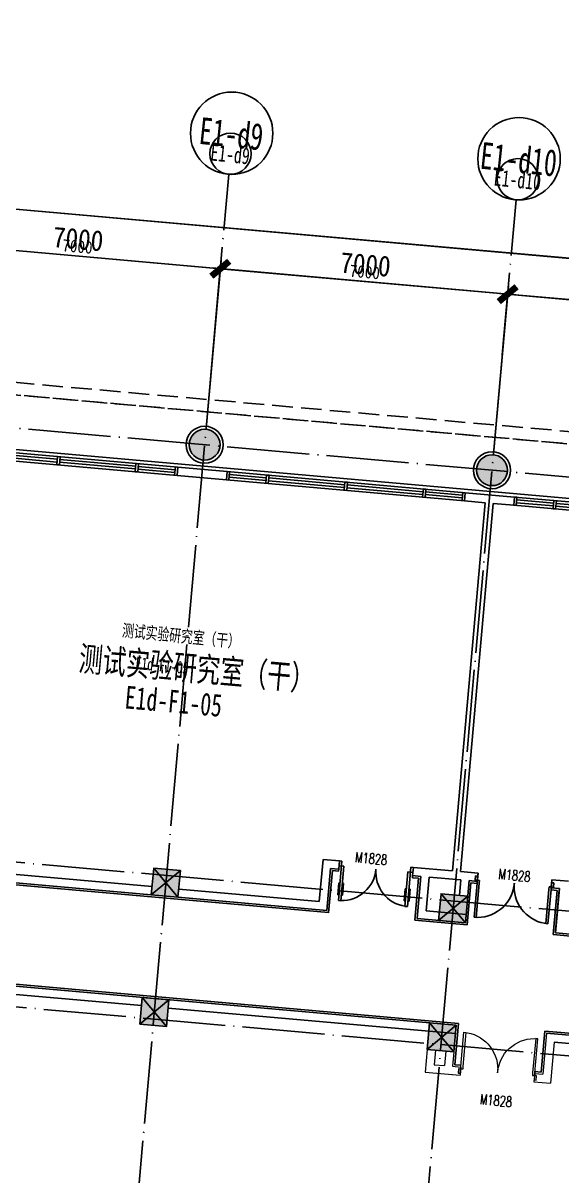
# Model space of a CAD drawing. Header units: millimetres. Extents: x 347599 to 1495443, y -100002 to 152717.
# Drawn here: x 1463554 to 1476630, y 17992 to 45983 of the extents above; entities that cross this region are included whole.
import ezdxf
from ezdxf.enums import TextEntityAlignment as Align

# ---------------------------------------------------------------- set-up
doc = ezdxf.new("R2010")
doc.units = ezdxf.units.MM
doc.header["$LTSCALE"] = 1000
doc.header["$PDMODE"] = 1
for name, pattern in [('DASH', [0.35, 0.25, -0.1]), ('E-RG-1F$0$$0$DOTE', [2.42, 2, -0.2, 0.02, -0.2]), ('XRE2$0$HIDDEN', [0.375, 0.25, -0.125])]:
    doc.linetypes.add(name, pattern=pattern)
doc.layers.get('0').update_dxf_attribs({"linetype": 'CONTINUOUS'})
doc.layers.get('Defpoints').update_dxf_attribs({"linetype": 'CONTINUOUS'})
for name, color, linetype in [('00外装饰面', 21, 'CONTINUOUS'), ('A-------', 18, 'CONTINUOUS'), ('A-DOOR', 32, 'CONTINUOUS'), ('A-DOOR-FRAM', 2, 'CONTINUOUS'), ('A-SYMB-DOOR', 13, 'CONTINUOUS'), ('A-SYMB-DOOR1', 4, 'CONTINUOUS'), ('A-WALL', 7, 'CONTINUOUS'), ('AUDIT_D_131110141545-10', 7, 'CONTINUOUS'), ('A—墙体', 7, 'CONTINUOUS'), ('A—文字索引', 40, 'CONTINUOUS'), ('A—楼梯、电梯、栏杆', 50, 'CONTINUOUS'), ('A—轴线、尺寸', 1, 'CONTINUOUS'), ('A—门窗', 135, 'CONTINUOUS'), ('I—平面—文字', 40, 'CONTINUOUS'), ('I—平面—文字（放大1：100）', 40, 'XRE2$0$HIDDEN'), ('I—平面—装饰面层线', 192, 'CONTINUOUS'), ('I—平面—门', 22, 'CONTINUOUS'), ('轴线100', 1, 'CONTINUOUS')]:
    doc.layers.add(name, color=color, linetype=linetype)
for name, color, linetype, lineweight in [('E1-RI-1F$0$A-DOOR', 32, 'CONTINUOUS', 5), ('E1-RI-1F$0$A-DOOR-FRAM', 2, 'CONTINUOUS', 9), ('E1-RI-1F$0$A-GLAZ-CWMG', 3, 'CONTINUOUS', 5), ('E1-RI-1F$0$A-WALL', 7, 'CONTINUOUS', 5)]:
    doc.layers.add(name, color=color, linetype=linetype, lineweight=lineweight)
doc.styles.add('ARIAL', font='simhei.ttf', dxfattribs={"width": 0.9})
doc.styles.add('ECADI-TXT', font='simplex.shx', dxfattribs={"bigfont": 'hztxt.shx'})
doc.styles.add('XD2008', font='simhei.ttf', dxfattribs={"width": 0.7})
doc.dimstyles.new('200', dxfattribs={"dimscale": 200, "dimtxt": 2.5, "dimasz": 2, "dimexe": 1, "dimexo": 1, "dimgap": 0.8, "dimtad": 1, "dimdec": 0, "dimdsep": 46, "dimtxsty": 'ARIAL', "dimblk1": 'ARCHTICK', "dimblk2": 'ARCHTICK', "dimsah": 1, "dimcen": -0.9, "dimdle": 1, "dimclrd": 256, "dimclre": 256, "dimclrt": 40, "dimaunit": 1, "dimadec": 0, "dimazin": 0, "dimtfac": 0.35, "dimtdec": 0, "dimtix": 1, "dimtmove": 2, "dimatfit": 3, "dimldrblk": 'ARCHTICK', "dimfxl": 0, "dimtvp": 0.8, "dimtolj": 1, "dimtzin": 0, "dimarcsym": 0})
doc.dimstyles.new('副本 100', dxfattribs={"dimscale": 100, "dimtxt": 2.5, "dimasz": 2, "dimexe": 1, "dimexo": 1, "dimgap": 0.8, "dimtad": 1, "dimdec": 0, "dimdsep": 46, "dimtxsty": 'ARIAL', "dimblk1": 'ARCHTICK', "dimblk2": 'ARCHTICK', "dimsah": 1, "dimcen": -0.9, "dimdle": 1, "dimclrd": 256, "dimclre": 256, "dimclrt": 40, "dimaunit": 1, "dimadec": 0, "dimazin": 0, "dimtfac": 0.35, "dimtdec": 0, "dimtix": 1, "dimtmove": 2, "dimatfit": 3, "dimldrblk": 'ARCHTICK', "dimfxl": 0, "dimtvp": 0.8, "dimtolj": 1, "dimtzin": 0, "dimarcsym": 0})

# ---------------------------------------------------------------- blocks, each defined once
blk = doc.blocks.new('E1-RI-1F$0$1窗01')
at = {"layer": 'A—门窗'}
for p, q in [((12311566, -5138138), (12317365, -5138138)), ((12311566, -5138338), (12317365, -5138338)), ((12311626, -5138204), (12312526, -5138204)), ((12311626, -5138271), (12312526, -5138271)), ((12312586, -5138204), (12314436, -5138204)), ((12312586, -5138271), (12314436, -5138271)), ((12314496, -5138204), (12316345, -5138204)), ((12314496, -5138271), (12316345, -5138271)), ((12316405, -5138204), (12317305, -5138204)), ((12316405, -5138271), (12317305, -5138271))]:
    blk.add_line(p, q, dxfattribs=at)
for points in [[(12311566, -5138138), (12311626, -5138138), (12311626, -5138338), (12311566, -5138338)], [(12312526, -5138138), (12312586, -5138138), (12312586, -5138338), (12312526, -5138338)], [(12314436, -5138138), (12314496, -5138138), (12314496, -5138338), (12314436, -5138338)], [(12317365, -5138138), (12317305, -5138138), (12317305, -5138338), (12317365, -5138338)]]:
    blk.add_lwpolyline(points, close=True, dxfattribs=at)
blk.add_lwpolyline([(12316345, -5138138), (12316345, -5138338), (12316405, -5138338), (12316405, -5138138), (12316345, -5138138), (12316345, -5138138)], dxfattribs=at)
at = {"layer": 'E1-RI-1F$0$A-WALL'}
for p, q in [((12311566, -5138138), (12311566, -5138338)), ((12317365, -5138138), (12317365, -5138338))]:
    blk.add_line(p, q, dxfattribs=at)
blk = doc.blocks.new('E1-RI-1F$0$$DORLIB2D$00000011')
for p, q in [((-0.467, 0.471), (-0.467, -0.062)), ((-0.467, 0.471), (-0.433, 0.471)), ((-0.433, 0.471), (-0.433, 0.004)), ((0.433, 0.471), (0.433, 0.004)), ((0.467, 0.471), (0.433, 0.471)), ((0.467, 0.471), (0.467, -0.062)), ((-0.483, 0.396), (-0.483, 0.235)), ((-0.483, 0.396), (-0.467, 0.396)), ((-0.417, 0.396), (-0.433, 0.396)), ((-0.417, 0.396), (-0.417, 0.235)), ((0.417, 0.396), (0.417, 0.235)), ((0.417, 0.396), (0.433, 0.396)), ((0.483, 0.396), (0.467, 0.396)), ((0.483, 0.396), (0.483, 0.235)), ((-0.483, 0.235), (-0.467, 0.235)), ((-0.417, 0.235), (-0.433, 0.235)), ((0.417, 0.235), (0.433, 0.235)), ((0.483, 0.235), (0.467, 0.235)), ((-0.5, 0.004), (-0.433, 0.004)), ((-0.5, 0.004), (-0.5, -0.062)), ((0.5, 0.004), (0.433, 0.004)), ((0.5, 0.004), (0.5, -0.062)), ((-0.5, -0.062), (-0.467, -0.062)), ((0.5, -0.062), (0.467, -0.062))]:
    blk.add_line(p, q)
for centre, start, end in [((-0.467, 0.004), 0, 85.904), ((0.467, 0.004), 94.096, 180)]:
    blk.add_arc(centre, 0.467, start, end)
blk = doc.blocks.new('E1-RI-1F$0$MRY_DOOR-2-SOLID_-_1_8_ME3')
at = {"layer": 'E1-RI-1F$0$A-DOOR'}
for p, q in [((-849, -66), (-900, -66)), ((-900, -66), (-900, -133)), ((-900, -133), (-900, -966)), ((-849, -133), (-849, -66)), ((-849, -966), (-849, -133)), ((849, -66), (900, -66)), ((849, -133), (849, -66)), ((849, -966), (849, -133)), ((900, -66), (900, -133)), ((900, -133), (900, -966)), ((-900, -966), (-849, -966)), ((900, -966), (849, -966))]:
    blk.add_line(p, q, dxfattribs=at)
for centre, start, end in [((-900, -66), 270, 355.7132), ((-900, -66), 355.7132, 0.5), ((900, -66), 179.5, 184.2868), ((900, -66), 184.2868, 270)]:
    blk.add_arc(centre, 900, start, end, dxfattribs=at)
at = {"layer": 'E1-RI-1F$0$A-DOOR-FRAM'}
for p, q in [((-951, -66), (-951, 36)), ((-951, 36), (-900, 36)), ((-900, 36), (-900, -66)), ((900, -66), (900, 36)), ((900, 36), (951, 36)), ((951, 36), (951, -66)), ((-900, -66), (-951, -66)), ((951, -66), (900, -66))]:
    blk.add_line(p, q, dxfattribs=at)
blk = doc.blocks.new('_ArchTick')
at = {"color": 0, "linetype": 'ByBlock', "const_width": 0.4}
blk.add_lwpolyline([(-0.5, -0.5), (0.5, 0.5)], dxfattribs=at)
blk = doc.blocks.new('*D292')
at = {"layer": 'A—轴线、尺寸', "linetype": 'ByBlock', "lineweight": -2}
for p, q in [((1461032, 36851), (1461386, 40836)), ((1461169, 40654), (1468540, 40000)), ((1468005, 36233), (1468358, 40217))]:
    blk.add_line(p, q, dxfattribs=at)
at = {"layer": 'Defpoints', "color": 0, "linetype": 'ByBlock'}
for p in [(1468340, 40018), (1461015, 36652), (1467987, 36034)]:
    blk.add_point(p, dxfattribs=at)
at = {"layer": 'A—轴线、尺寸', "linetype": 'ByBlock', "lineweight": -2, "xscale": 400, "yscale": 400, "zscale": 400}
for p, rotation in [((1461368, 40636), 174.9322288769739), ((1468340, 40018), 354.9322288769739)]:
    blk.add_blockref('_ArchTick', p, dxfattribs=dict(at, rotation=rotation))
at = {"layer": 'A—轴线、尺寸', "color": 40, "linetype": 'ByBlock', "insert": (1464891, 40738), "char_height": 500, "attachment_point": 5, "rotation": 354.9322, "style": 'ARIAL'}
blk.add_mtext('\\A1;7000', dxfattribs=at)
blk = doc.blocks.new('*D293')
at = {"layer": 'A—轴线、尺寸', "linetype": 'ByBlock', "lineweight": -2}
for p, q in [((1414670, 40461), (1415156, 45939)), ((1414939, 45758), (1486159, 39442)), ((1485492, 34180), (1485978, 39659))]:
    blk.add_line(p, q, dxfattribs=at)
at = {"layer": 'Defpoints', "color": 0, "linetype": 'ByBlock'}
for p in [(1414652, 40261), (1485960, 39459), (1485474, 33981)]:
    blk.add_point(p, dxfattribs=at)
at = {"layer": 'A—轴线、尺寸', "linetype": 'ByBlock', "lineweight": -2, "xscale": 400, "yscale": 400, "zscale": 400}
for p, rotation in [((1415138, 45740), 174.9322288769739), ((1485960, 39459), 354.9322288769739)]:
    blk.add_blockref('_ArchTick', p, dxfattribs=dict(at, rotation=rotation))
at = {"layer": 'A—轴线、尺寸', "color": 40, "linetype": 'ByBlock', "insert": (1450585, 43011), "char_height": 500, "attachment_point": 5, "rotation": 354.9322, "style": 'ARIAL'}
blk.add_mtext('\\A1;71100', dxfattribs=at)
blk = doc.blocks.new('*D294')
at = {"layer": 'A—轴线、尺寸', "linetype": 'ByBlock', "lineweight": -2}
for p, q in [((1468005, 36233), (1468358, 40217)), ((1468141, 40036), (1475512, 39382)), ((1474977, 35614), (1475331, 39599))]:
    blk.add_line(p, q, dxfattribs=at)
at = {"layer": 'Defpoints', "color": 0, "linetype": 'ByBlock'}
for p in [(1475313, 39400), (1467987, 36034), (1474960, 35415)]:
    blk.add_point(p, dxfattribs=at)
at = {"layer": 'A—轴线、尺寸', "linetype": 'ByBlock', "lineweight": -2, "xscale": 400, "yscale": 400, "zscale": 400}
for p, rotation in [((1468340, 40018), 174.9322288769739), ((1475313, 39400), 354.9322288769739)]:
    blk.add_blockref('_ArchTick', p, dxfattribs=dict(at, rotation=rotation))
at = {"layer": 'A—轴线、尺寸', "color": 40, "linetype": 'ByBlock', "insert": (1471863, 40120), "char_height": 500, "attachment_point": 5, "rotation": 354.9322, "style": 'ARIAL'}
blk.add_mtext('\\A1;7000', dxfattribs=at)
blk = doc.blocks.new('*D309')
at = {"layer": 'A—轴线、尺寸', "linetype": 'ByBlock', "lineweight": -2}
for p, q in [((1474977, 35615), (1475331, 39599)), ((1475114, 39417), (1482485, 38764)), ((1481950, 34996), (1482303, 38981))]:
    blk.add_line(p, q, dxfattribs=at)
at = {"layer": 'Defpoints', "color": 0, "linetype": 'ByBlock'}
for p in [(1482286, 38781), (1474960, 35415), (1481932, 34797)]:
    blk.add_point(p, dxfattribs=at)
at = {"layer": 'A—轴线、尺寸', "linetype": 'ByBlock', "lineweight": -2, "xscale": 400, "yscale": 400, "zscale": 400}
for p, rotation in [((1475313, 39400), 174.9322288769739), ((1482286, 38781), 354.9322288769739)]:
    blk.add_blockref('_ArchTick', p, dxfattribs=dict(at, rotation=rotation))
at = {"layer": 'A—轴线、尺寸', "color": 40, "linetype": 'ByBlock', "insert": (1478836, 39502), "char_height": 500, "attachment_point": 5, "rotation": 354.9322, "style": 'ARIAL'}
blk.add_mtext('\\A1;7000', dxfattribs=at)
blk = doc.blocks.new('ECADI-TAG-DOOR')
blk = doc.blocks.new('MRY_DOOR-2-SOLID_-_1_8_ME3')
at = {"layer": 'A-DOOR'}
for p, q in [((-849, -66), (-900, -66)), ((-900, -66), (-900, -133)), ((-900, -133), (-900, -966)), ((-849, -133), (-849, -66)), ((-849, -966), (-849, -133)), ((849, -66), (900, -66)), ((849, -133), (849, -66)), ((849, -966), (849, -133)), ((900, -66), (900, -133)), ((900, -133), (900, -966)), ((-900, -966), (-849, -966)), ((900, -966), (849, -966))]:
    blk.add_line(p, q, dxfattribs=at)
for centre, start, end in [((-900, -66), 270, 355.7132), ((-900, -66), 355.7132, 0.5), ((900, -66), 179.5, 184.2868), ((900, -66), 184.2868, 270)]:
    blk.add_arc(centre, 900, start, end, dxfattribs=at)
at = {"layer": 'A-DOOR-FRAM'}
for p, q in [((-951, -66), (-951, 36)), ((-951, 36), (-900, 36)), ((-900, 36), (-900, -66)), ((900, -66), (900, 36)), ((900, 36), (951, 36)), ((951, 36), (951, -66)), ((-900, -66), (-951, -66)), ((951, -66), (900, -66))]:
    blk.add_line(p, q, dxfattribs=at)
blk = doc.blocks.new('*D538')
at = {"layer": 'Defpoints', "color": 0, "linetype": 'Continuous'}
for p in [(1468340, 40018), (1461015, 36652), (1467987, 36034)]:
    blk.add_point(p, dxfattribs=at)
at = {"layer": '轴线100', "linetype": 'Continuous', "lineweight": -2}
for p, q in [((1461023, 36752), (1461377, 40736)), ((1461268, 40645), (1468440, 40009)), ((1467996, 36133), (1468349, 40118))]:
    blk.add_line(p, q, dxfattribs=at)
at = {"layer": '轴线100', "linetype": 'Continuous', "lineweight": -2, "xscale": 200, "yscale": 200, "zscale": 200}
for p, rotation in [((1461368, 40636), 174.9322288767491), ((1468340, 40018), 354.932228876749)]:
    blk.add_blockref('_ArchTick', p, dxfattribs=dict(at, rotation=rotation))
at = {"layer": '轴线100', "color": 40, "linetype": 'Continuous', "insert": (1464875, 40558), "char_height": 300, "attachment_point": 5, "rotation": 354.9322, "style": 'ARIAL'}
blk.add_mtext('\\A1;7000', dxfattribs=at)
blk = doc.blocks.new('*D539')
at = {"layer": 'Defpoints', "color": 0, "linetype": 'Continuous'}
for p in [(1414652, 40261), (1485960, 39459), (1485474, 33981)]:
    blk.add_point(p, dxfattribs=at)
at = {"layer": '轴线100', "linetype": 'Continuous', "lineweight": -2}
for p, q in [((1414661, 40361), (1415147, 45839)), ((1415038, 45749), (1486060, 39450)), ((1485483, 34080), (1485969, 39559))]:
    blk.add_line(p, q, dxfattribs=at)
at = {"layer": '轴线100', "linetype": 'Continuous', "lineweight": -2, "xscale": 200, "yscale": 200, "zscale": 200}
for p, rotation in [((1415138, 45740), 174.9322288767491), ((1485960, 39459), 354.932228876749)]:
    blk.add_blockref('_ArchTick', p, dxfattribs=dict(at, rotation=rotation))
at = {"layer": '轴线100', "color": 40, "linetype": 'Continuous', "insert": (1450569, 42830), "char_height": 300, "attachment_point": 5, "rotation": 354.9322, "style": 'ARIAL'}
blk.add_mtext('\\A1;71100', dxfattribs=at)
blk = doc.blocks.new('*D540')
at = {"layer": 'Defpoints', "color": 0, "linetype": 'Continuous'}
for p in [(1475313, 39400), (1467987, 36034), (1474960, 35415)]:
    blk.add_point(p, dxfattribs=at)
at = {"layer": '轴线100', "linetype": 'Continuous', "lineweight": -2}
for p, q in [((1467996, 36133), (1468349, 40118)), ((1468241, 40027), (1475413, 39391)), ((1474969, 35515), (1475322, 39499))]:
    blk.add_line(p, q, dxfattribs=at)
at = {"layer": '轴线100', "linetype": 'Continuous', "lineweight": -2, "xscale": 200, "yscale": 200, "zscale": 200}
for p, rotation in [((1468340, 40018), 174.9322288767491), ((1475313, 39400), 354.932228876749)]:
    blk.add_blockref('_ArchTick', p, dxfattribs=dict(at, rotation=rotation))
at = {"layer": '轴线100', "color": 40, "linetype": 'Continuous', "insert": (1471847, 39940), "char_height": 300, "attachment_point": 5, "rotation": 354.9322, "style": 'ARIAL'}
blk.add_mtext('\\A1;7000', dxfattribs=at)
blk = doc.blocks.new('*D553')
at = {"layer": 'Defpoints', "color": 0, "linetype": 'Continuous'}
for p in [(1482286, 38781), (1474960, 35415), (1481932, 34797)]:
    blk.add_point(p, dxfattribs=at)
at = {"layer": '轴线100', "linetype": 'Continuous', "lineweight": -2}
for p, q in [((1474969, 35515), (1475322, 39499)), ((1475213, 39409), (1482385, 38773)), ((1481941, 34897), (1482295, 38881))]:
    blk.add_line(p, q, dxfattribs=at)
at = {"layer": '轴线100', "linetype": 'Continuous', "lineweight": -2, "xscale": 200, "yscale": 200, "zscale": 200}
for p, rotation in [((1475313, 39400), 174.9322288767491), ((1482286, 38781), 354.932228876749)]:
    blk.add_blockref('_ArchTick', p, dxfattribs=dict(at, rotation=rotation))
at = {"layer": '轴线100', "color": 40, "linetype": 'Continuous', "insert": (1478820, 39321), "char_height": 300, "attachment_point": 5, "rotation": 354.9322, "style": 'ARIAL'}
blk.add_mtext('\\A1;7000', dxfattribs=at)

msp = doc.modelspace()

# ---------------------------------------------------------------- hatches: boundary and pattern name
at = {"layer": 'A-------'}
h = msp.add_hatch(color=256, dxfattribs=at)
edge = h.paths.add_edge_path()
edge.add_arc((1467961.4, 35744.5), 375, 0, 360)
h = msp.add_hatch(color=256, dxfattribs=at)
edge = h.paths.add_edge_path()
edge.add_arc((1474934.1, 35126.3), 375, 0, 360)
for points in [[(1467371, 25405.7), (1466723.5, 25463.1), (1466666.1, 24815.6), (1467313.6, 24758.2)], [(1474343.6, 24787.3), (1473696.2, 24844.8), (1473638.8, 24197.3), (1474286.2, 24139.9)], [(1467092.8, 22268), (1466445.3, 22325.4), (1466387.9, 21678), (1467035.4, 21620.5)], [(1474065.4, 21649.7), (1473418, 21707.1), (1473360.6, 21059.6), (1474008, 21002.2)]]:
    msp.add_hatch(color=256, dxfattribs=at).paths.add_polyline_path(points)

# ---------------------------------------------------------------- linework, layer by layer
at = {"elevation": 0}
for points in [[(1467371, 25405.7), (1466723.5, 25463.1), (1466666.1, 24815.6), (1467313.6, 24758.2)], [(1474343.6, 24787.3), (1473696.2, 24844.8), (1473638.8, 24197.3), (1474286.2, 24139.9)], [(1467092.8, 22268), (1466445.3, 22325.4), (1466387.9, 21678), (1467035.4, 21620.5)], [(1474065.4, 21649.7), (1473418, 21707.1), (1473360.6, 21059.6), (1474008, 21002.2)]]:
    msp.add_lwpolyline(points, close=True, dxfattribs=at)
for centre in [(1467961.4, 35744.5, 0), (1474934.1, 35126.3, 0)]:
    msp.add_circle(centre, 375)
at = {"layer": '00外装饰面', "linetype": 'ByBlock', "ltscale": 5}
msp.add_line((1428918.5, 38684.3), (1484331, 33770.2), dxfattribs=at)
for centre in [(1467961.4, 35743.9), (1474934, 35125.6)]:
    msp.add_circle(centre, 450, dxfattribs=at)
at = {"layer": 'A-WALL'}
for p, q in [((1474170.3, 25380.2), (1474594, 25342.6)), ((1474576.4, 25143.4), (1474594, 25342.6)), ((1474576.4, 25143.4), (1474591.8, 25317.7)), ((1474144.6, 24805), (1474177.7, 25178.7)), ((1474286.4, 24140.1), (1474376.9, 25161.1)), ((1474376.9, 25161.1), (1474576.4, 25143.4)), ((1476369.3, 24984.2), (1476387, 25183.6)), ((1476369.3, 24984.2), (1476387, 25183.6)), ((1476369.3, 24984.2), (1476568.5, 24966.5)), ((1476369.3, 24984.2), (1476568.5, 24966.5)), ((1476387, 25183.6), (1476785.4, 25148.3)), ((1476473.6, 23895.8), (1476568.5, 24966.5)), ((1476478, 23945.7), (1476566.3, 24941.6)), ((1476473.6, 23895.8), (1481304.3, 23467.4))]:
    msp.add_line(p, q, dxfattribs=at)
at = {"layer": 'AUDIT_D_131110141545-10'}
for p, q in [((1473024.8, 25481.7), (1473007.2, 25282.5)), ((1473971.1, 25397.8), (1473024.8, 25481.7)), ((1473206.4, 25264.8), (1473007.2, 25282.5)), ((1473206.4, 25264.8), (1473115.9, 24243.8)), ((1473405.6, 25247.2), (1473332.7, 24425.4)), ((1474177.7, 25178.7), (1473405.6, 25247.2)), ((1474304.1, 24339.3), (1473332.7, 24425.4)), ((1474286.4, 24140), (1473115.9, 24243.8))]:
    msp.add_line(p, q, dxfattribs=at)
at = {"layer": 'A—墙体'}
for p, q in [((1467293.1, 35000.1), (1468488.4, 34894.1)), ((1467310.7, 35199.3), (1468506, 35093.3)), ((1474283.4, 34581), (1475478.6, 34475)), ((1474763.8, 34337.6), (1473971.1, 25397.8)), ((1474963, 34319.9), (1474170.3, 25380.2)), ((1474265.7, 34381.7), (1474763.8, 34337.6)), ((1474963, 34319.9), (1475461, 34275.7)), ((1470833.4, 25676), (1470742.9, 24655.1)), ((1471231.9, 25640.7), (1470833.4, 25676)), ((1471231.9, 25640.7), (1471214.2, 25441.5)), ((1473024.8, 25481.7), (1473007.2, 25282.5)), ((1473971.1, 25397.8), (1473024.8, 25481.7)), ((1466683.8, 25015.1), (1463122.4, 25330.9)), ((1471015, 25459.2), (1470924.4, 24438)), ((1471214.2, 25441.5), (1471015, 25459.2)), ((1473206.4, 25264.8), (1473007.2, 25282.5)), ((1473206.4, 25264.8), (1473115.9, 24243.8)), ((1473405.6, 25247.2), (1473332.7, 24425.4)), ((1474177.7, 25178.7), (1473405.6, 25247.2)), ((1462905.5, 25149.1), (1466666.1, 24815.6)), ((1470742.9, 24655.1), (1467331.3, 24957.7)), ((1467313.6, 24758.2), (1470924.4, 24438)), ((1474304.1, 24339.3), (1473332.7, 24425.4)), ((1474286.4, 24140), (1473115.9, 24243.8)), ((1462684.6, 22658.9), (1474065.3, 21649.7)), ((1462866.2, 22442), (1466427.7, 22126.2)), ((1474047.9, 21450.4), (1467075.1, 22068.6)), ((1480390.6, 21088.7), (1476257.2, 21455.3)), ((1480373, 20889.5), (1476438.8, 21238.4))]:
    msp.add_line(p, q, dxfattribs=at)
at = {"layer": 'A—楼梯、电梯、栏杆', "linetype": 'DASH', "ltscale": 2}
for p, q in [((1486393.6, 34913.2), (1425847.9, 40284)), ((1429161.3, 40289.8), (1486718.9, 35185.5)), ((1429161.3, 40289.8), (1486718.9, 35185.5)), ((1428836, 40017.5), (1486061.6, 34942.6)), ((1428836, 40017.5), (1486061.6, 34942.6)), ((1428836, 40017.5), (1486393.6, 34913.2))]:
    msp.add_line(p, q, dxfattribs=at)
at = {"layer": 'A—轴线、尺寸', "linetype": 'E-RG-1F$0$$0$DOTE'}
for p, q in [((1465003.8, 2387.4), (1468543.5, 42308.8)), ((1471976.5, 1769.1), (1475516.1, 41690.5)), ((1413065.8, 40612.1), (1493462.3, 33482.5)), ((1413394.5, 30041.8), (1492534.8, 23023.6)), ((1413434.1, 26524.5), (1492225.6, 19537.2))]:
    msp.add_line(p, q, dxfattribs=at)
at = {"layer": 'A—轴线、尺寸', "linetype": 'ByBlock'}
for centre in [(1468615.9, 43306.5), (1475588.5, 42688.2)]:
    msp.add_circle(centre, 1000, dxfattribs=at)
at = {"layer": 'Defpoints'}
for p, q in [((1466666.1, 24815.6, 0), (1467371, 25405.7, 0)), ((1466723.5, 25463.1, 0), (1467313.6, 24758.2, 0)), ((1473638.8, 24197.3, 0), (1474343.6, 24787.3, 0)), ((1473696.2, 24844.8, 0), (1474286.2, 24139.9, 0)), ((1466387.9, 21678, 0), (1467092.8, 22268, 0)), ((1466445.3, 22325.4, 0), (1467035.4, 21620.5, 0)), ((1473360.6, 21059.6, 0), (1474065.4, 21649.7, 0)), ((1473418, 21707.1, 0), (1474008, 21002.2, 0))]:
    msp.add_line(p, q, dxfattribs=at)
at = {"layer": 'E1-RI-1F$0$A-WALL'}
for p, q in [((1474170.3, 25380.2), (1474594, 25342.6)), ((1474576.4, 25143.4), (1474594, 25342.6)), ((1474576.4, 25143.4), (1474591.8, 25317.7)), ((1474144.6, 24805), (1474177.7, 25178.7)), ((1474286.4, 24140.1), (1474376.9, 25161.1)), ((1474376.9, 25161.1), (1474576.4, 25143.4)), ((1476369.3, 24984.2), (1476387, 25183.6)), ((1476369.3, 24984.2), (1476387, 25183.6)), ((1476369.3, 24984.2), (1476568.5, 24966.5)), ((1476369.3, 24984.2), (1476568.5, 24966.5)), ((1476257.2, 21455.3), (1476168.9, 20459.3)), ((1473360.6, 21059.6), (1473311.9, 20511.5)), ((1473559.8, 21041.9), (1473528.8, 20693.1)), ((1473808.8, 21019.9), (1473777.8, 20671)), ((1474008, 21002.2), (1473977.1, 20653.4)), ((1476438.8, 21238.4), (1476350.4, 20242.2)), ((1473311.9, 20511.5), (1474158.7, 20436.5)), ((1473528.8, 20693.1), (1473777.8, 20671)), ((1473959.6, 20454.1), (1474158.5, 20436.5)), ((1473977.1, 20653.4), (1474176.3, 20635.7)), ((1474176.3, 20635.7), (1474158.7, 20436.5)), ((1475969.1, 20477), (1475951.4, 20277.6)), ((1475969.1, 20477), (1476168.9, 20459.3)), ((1475951.4, 20277.6), (1476350.4, 20242.2))]:
    msp.add_line(p, q, dxfattribs=at)
at = {"layer": 'I—平面—装饰面层线'}
for p, q in [((1471060, 25405), (1470969.3, 24383.5)), ((1471210, 25391.7), (1471060, 25405)), ((1471214.4, 25441.5), (1471210, 25391.7)), ((1473007.4, 25282.5), (1473003, 25232.7)), ((1473152.4, 25219.4), (1473003, 25232.7)), ((1473061.8, 24197.9), (1473152.4, 25219.4)), ((1462851.9, 25103.7), (1470969.4, 24383.9)), ((1474422, 25106.9), (1474331.3, 24085.4)), ((1474572, 25093.6), (1474422, 25106.9)), ((1474576.4, 25143.4), (1474572, 25093.6)), ((1476369.3, 24984.4), (1476364.9, 24934.6)), ((1476514.3, 24921.3), (1476364.9, 24934.6)), ((1476419.4, 23850.3), (1476514.3, 24921.3)), ((1473061.8, 24198.3), (1474331.3, 24085.7)), ((1476419.4, 23850.3), (1483154.1, 23253)), ((1462639.2, 22713.1), (1474120.8, 21694.9)), ((1474031.9, 20692.4), (1474120.8, 21694.9)), ((1476123.5, 20513.2), (1476211.8, 21509.5)), ((1476211.8, 21509.5), (1481093.6, 21076.6)), ((1474031.9, 20692.4), (1474181.4, 20679.1)), ((1475969.7, 20476.7), (1475974.1, 20526.5)), ((1475974.1, 20526.5), (1476123.5, 20513.2))]:
    msp.add_line(p, q, dxfattribs=at)
at = {"layer": '轴线100', "linetype": 'E-RG-1F$0$$0$DOTE'}
for p, q in [((1465003.8, 2387.4), (1468543.5, 42308.8)), ((1471976.5, 1769.1), (1475516.1, 41690.5)), ((1413065.8, 40612.1), (1493462.3, 33482.5)), ((1413394.5, 30041.8), (1492534.8, 23023.6)), ((1413434.1, 26524.5), (1492225.6, 19537.2))]:
    msp.add_line(p, q, dxfattribs=at)
at = {"layer": '轴线100'}
for centre in [(1468587.8, 42810.1), (1475560.4, 42191.8)]:
    msp.add_circle(centre, 500, dxfattribs=at)

# ---------------------------------------------------------------- block references
at = {"layer": 'A-SYMB-DOOR1'}
ref = msp.add_blockref('ECADI-TAG-DOOR', (1472540, 24789.9, 0), dxfattribs=dict(at, xscale=100.0000000022704, yscale=100.0000000022704, zscale=100.0000000022704, rotation=354.6769983313162))
ref.add_attrib('门窗主编号1', 'M1828', dxfattribs={"layer": 'A-SYMB-DOOR', "height": 250, "rotation": 354.677, "style": 'ECADI-TXT', "width": 0.7}).set_placement((1472378.6, 25536.5, 0), align=Align.RIGHT)
ref = msp.add_blockref('ECADI-TAG-DOOR', (1476016.2, 24382.6, 0), dxfattribs=dict(at, xscale=100.0000000022704, yscale=100.0000000022704, zscale=100.0000000022704, rotation=354.6769983313162))
ref.add_attrib('门窗主编号1', 'M1828', dxfattribs={"layer": 'A-SYMB-DOOR', "height": 250, "rotation": 354.677, "style": 'ECADI-TXT', "width": 0.7}).set_placement((1475854.8, 25129.2, 0), align=Align.RIGHT)
ref = msp.add_blockref('ECADI-TAG-DOOR', (1476016.2, 24382.6), dxfattribs=dict(at, xscale=100.0000000022704, yscale=100.0000000022704, zscale=100.0000000022704, rotation=354.6769983313162))
ref.add_attrib('门窗主编号1', 'M1828', dxfattribs={"layer": 'A-SYMB-DOOR', "height": 250, "rotation": 354.677, "style": 'ECADI-TXT', "width": 0.7}).set_placement((1475854.8, 25129.2), align=Align.RIGHT)
ref = msp.add_blockref('ECADI-TAG-DOOR', (1475568.9, 18915.6, 0), dxfattribs=dict(at, xscale=100.0000000022704, yscale=100.0000000022704, zscale=100.0000000022704, rotation=354.6769983313162))
ref.add_attrib('门窗主编号1', 'M1828', dxfattribs={"layer": 'A-SYMB-DOOR', "height": 250, "rotation": 354.677, "style": 'ECADI-TXT', "width": 0.7}).set_placement((1475407.5, 19662.2, 0), align=Align.RIGHT)
at = {"layer": 'E1-RI-1F$0$A-GLAZ-CWMG', "rotation": 354.9322288656502}
for p in [(-10348032.8, 6241293.9), (-10341060.1, 6240675.5), (-10334087.5, 6240057.3)]:
    msp.add_blockref('E1-RI-1F$0$1窗01', p, dxfattribs=at)
at = {"layer": 'I—平面—门', "xscale": 1800, "yscale": 1800, "zscale": -1800, "rotation": 174.9340715973788}
msp.add_blockref('E1-RI-1F$0$$DORLIB2D$00000011', (1472118.4, 25449.3), dxfattribs=at)
at = {"layer": 'I—平面—门', "rotation": 354.9322288633572}
for name in ['E1-RI-1F$0$MRY_DOOR-2-SOLID_-_1_8_ME3', 'MRY_DOOR-2-SOLID_-_1_8_ME3']:
    msp.add_blockref(name, (1475480.2, 25155.3), dxfattribs=at)
at = {"layer": 'I—平面—门', "xscale": -1, "rotation": 174.9347418042175}
msp.add_blockref('E1-RI-1F$0$MRY_DOOR-2-SOLID_-_1_8_ME3', (1475062.3, 20440.1), dxfattribs=at)

# ---------------------------------------------------------------- texts
at = {"layer": 'A—文字索引', "style": 'ARIAL', "width": 0.7}
for s, p in [('E1-d9', (1468609, 43294.9)), ('E1-d10', (1475581.6, 42676.6))]:
    msp.add_text(s, height=650, rotation=354, dxfattribs=at).set_placement(p, align=Align.MIDDLE_CENTER)
at = {"layer": 'I—平面—文字', "linetype": 'ByBlock', "style": 'XD2008', "width": 0.7}
for s, height, p in [('测试实验研究室（干）', 600, (1464890.5, 30263.2, 0)), ('E1d-F1-05', 550, (1466008.5, 29345.6, 0))]:
    msp.add_text(s, height=height, rotation=354.94783, dxfattribs=at).set_placement(p)
at = {"layer": 'I—平面—文字（放大1：100）', "linetype": 'ByBlock', "style": 'XD2008', "width": 0.7}
for s, p in [('测试实验研究室（干）', (1465947.5, 31095.7)), ('E1d-F1-05', (1466272.4, 30301.9, 0))]:
    msp.add_text(s, height=300, rotation=354.31437, dxfattribs=at).set_placement(p)
at = {"layer": '轴线100', "color": 40, "style": 'ARIAL', "width": 0.7}
for s, p in [('E1-d9', (1468580.9, 42798.5)), ('E1-d10', (1475553.5, 42180.2))]:
    msp.add_text(s, height=400, rotation=354, dxfattribs=at).set_placement(p, align=Align.MIDDLE_CENTER)

# ---------------------------------------------------------------- dimensions: what is measured, and where the dimension line sits
at = {"layer": 'A—轴线、尺寸', "linetype": 'ByBlock'}
for base, p1, p2, picture, middle in [((1485959.9, 39459.3), (1414652, 40261.3), (1485474.1, 33980.8), '*D293', (1450585.4, 43010.8)), ((1468340.5, 40018), (1461014.5, 36651.9), (1467987.2, 36033.6), '*D292', (1464890.6, 40738.3)), ((1475313.1, 39399.6), (1467987.2, 36033.6), (1474959.8, 35415.3), '*D294', (1471863.3, 40120)), ((1482285.7, 38781.4), (1474959.8, 35415.4), (1481932.4, 34797), '*D309', (1478835.9, 39501.8))]:
    dim = msp.add_linear_dim(base=base, p1=p1, p2=p2, angle=354.93223, dimstyle='200', dxfattribs=at)
    dim.commit()
    dim.dimension.update_dxf_attribs({"geometry": picture, "text_midpoint": middle})
at = {"layer": '轴线100', "linetype": 'Continuous'}
for base, p1, p2, picture, middle in [((1485959.9, 39459.3), (1414652, 40261.3), (1485474.1, 33980.8), '*D539', (1450569.4, 42830.4)), ((1468340.5, 40018), (1461014.5, 36651.9), (1467987.2, 36033.6), '*D538', (1464874.6, 40557.9)), ((1475313.1, 39399.6), (1467987.2, 36033.6), (1474959.8, 35415.3), '*D540', (1471847.3, 39939.6)), ((1482285.7, 38781.4), (1474959.8, 35415.4), (1481932.4, 34797), '*D553', (1478819.9, 39321.4))]:
    dim = msp.add_linear_dim(base=base, p1=p1, p2=p2, angle=354.93223, dimstyle='副本 100', override={"dimtxt": 3}, dxfattribs=at)
    dim.commit()
    dim.dimension.update_dxf_attribs({"geometry": picture, "text_midpoint": middle})

doc.saveas('drawing.dxf')
